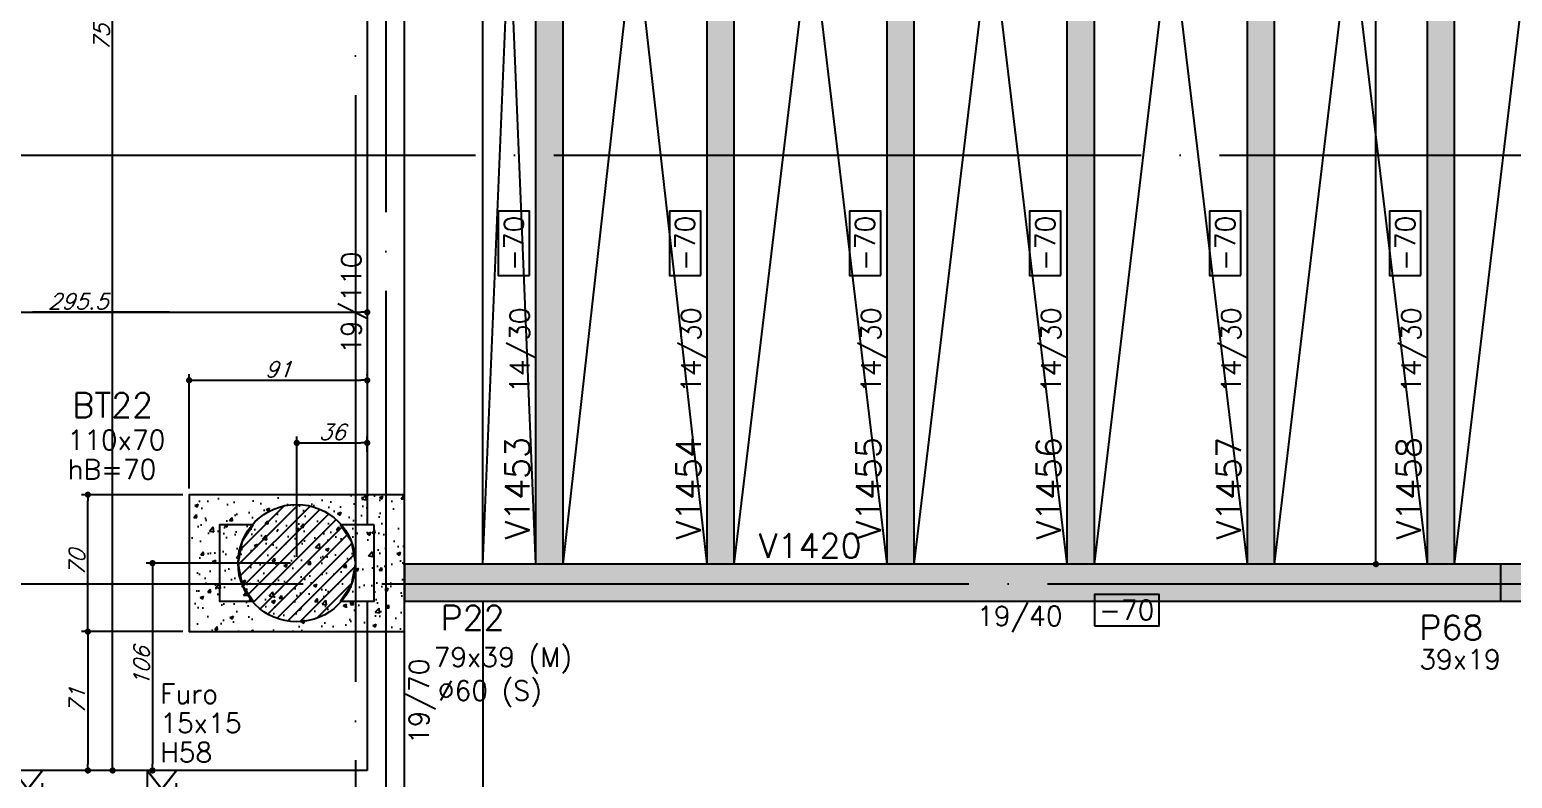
# Model space of a CAD drawing. Header units: millimetres. Extents: x -2290 to 5505, y -2157 to 2343.
# Drawn here: x 2064 to 2821, y -115 to 268 of the extents above; entities that cross this region are included whole.
import ezdxf
from ezdxf.enums import TextEntityAlignment as Align

# ---------------------------------------------------------------- set-up
doc = ezdxf.new("R2010")
doc.units = ezdxf.units.MM
doc.header["$LTSCALE"] = 50
doc.linetypes.add('EIXO', pattern=[6.8, 6, -0.4, 0, -0.4])
doc.linetypes.add('HIDDEN', pattern=[0.375, 0.25, -0.125])
for name, color, linetype in [('242', 3, 'Continuous'), ('F-AUX-RED', 1, 'Continuous'), ('F-BLOCOS', 3, 'Continuous'), ('F-BLOCOS-DIM', 2, 'Continuous'), ('F-BLOCOS-NOME', 3, 'Continuous'), ('F-CORTE-INDICAÇÃO', 4, 'Continuous'), ('F-COTAS', 106, 'Continuous'), ('F-EIXO', 12, 'EIXO'), ('F-FURO-PAREDE', 2, 'HIDDEN'), ('F-FURO-PAREDE-TEXTOS', 2, 'Continuous'), ('F-LAJES', 3, 'Continuous'), ('F-PILARES-DIM', 172, 'Continuous'), ('F-PILARES-HACH', 174, 'Continuous'), ('F-PILARES-M', 170, 'Continuous'), ('F-PILARES-NOME', 170, 'Continuous'), ('F-PILARES-V', 170, 'Continuous'), ('F-TEXTO', 6, 'Continuous'), ('F-VIGAS', 3, 'Continuous'), ('F-VIGAS-DIM', 2, 'Continuous'), ('F-VIGAS-NOME', 4, 'Continuous'), ('F-VÃO', 1, 'Continuous')]:
    doc.layers.add(name, color=color, linetype=linetype)
doc.layers.add('F-DESNIVEL-6', color=7, linetype='Continuous', true_color=0xffdebd)
doc.styles.add('CP-TEXT-INCL', font='simplex.shx', dxfattribs={"oblique": 20})
doc.styles.add('MCP', font='simplex.shx')
doc.styles.add('ROMANS', font='simplex.shx')
doc.styles.get("Standard").update_dxf_attribs({"font": 'simplex.shx'})
doc.dimstyles.new('CP-COTAS-50', dxfattribs={"dimscale": 0.64, "dimtxt": 12.5, "dimasz": 5, "dimexe": 5, "dimexo": 5, "dimgap": 2.5, "dimtad": 1, "dimdec": 1, "dimdsep": 46, "dimtxsty": 'CP-TEXT-INCL', "dimblk1": 'DOT', "dimblk2": 'DOT', "dimsah": 1, "dimcen": 9, "dimclrd": 256, "dimclre": 256, "dimclrt": 256, "dimadec": 0, "dimazin": 0, "dimtfac": 1, "dimtdec": 1, "dimtmove": 2, "dimatfit": 3, "dimldrblk": 'DOT', "dimfxl": 0, "dimtolj": 1, "dimarcsym": 0})

# ---------------------------------------------------------------- blocks, each defined once
blk = doc.blocks.new('*U77')
at = {"layer": 'F-VIGAS-DIM', "color": 1}
blk.add_lwpolyline([(0, 0), (33, 0), (33, 16), (0, 16)], close=True, dxfattribs=at)
at = {"layer": 'F-VIGAS-DIM', "style": 'MCP'}
blk.add_attdef('DIM', text='', height=10, dxfattribs=at).set_placement((16.5, 8), align=Align.MIDDLE_CENTER)
blk = doc.blocks.new('*U78')
at = {"layer": 'F-VIGAS-DIM', "color": 1}
blk.add_lwpolyline([(0, 0), (33, 0), (33, 16), (0, 16)], close=True, dxfattribs=at)
at = {"layer": 'F-VIGAS-DIM', "style": 'MCP'}
blk.add_attdef('DIM', text='', height=10, dxfattribs=at).set_placement((16.5, 8), align=Align.MIDDLE_CENTER)
blk = doc.blocks.new('*U79')
at = {"layer": 'F-VIGAS-DIM', "color": 1}
blk.add_lwpolyline([(0, 0), (33, 0), (33, 16), (0, 16)], close=True, dxfattribs=at)
at = {"layer": 'F-VIGAS-DIM', "style": 'MCP'}
blk.add_attdef('DIM', text='', height=10, dxfattribs=at).set_placement((16.5, 8), align=Align.MIDDLE_CENTER)
blk = doc.blocks.new('*U85')
at = {"layer": 'F-VIGAS-DIM', "color": 1}
blk.add_lwpolyline([(0, 0), (33, 0), (33, 16), (0, 16)], close=True, dxfattribs=at)
at = {"layer": 'F-VIGAS-DIM', "style": 'MCP'}
blk.add_attdef('DIM', text='', height=10, dxfattribs=at).set_placement((16.5, 8), align=Align.MIDDLE_CENTER)
blk = doc.blocks.new('*U86')
at = {"layer": 'F-VIGAS-DIM', "color": 1}
blk.add_lwpolyline([(0, 0), (33, 0), (33, 16), (0, 16)], close=True, dxfattribs=at)
at = {"layer": 'F-VIGAS-DIM', "style": 'MCP'}
blk.add_attdef('DIM', text='', height=10, dxfattribs=at).set_placement((16.5, 8), align=Align.MIDDLE_CENTER)
blk = doc.blocks.new('*U87')
at = {"layer": 'F-VIGAS-DIM', "color": 1}
blk.add_lwpolyline([(0, 0), (33, 0), (33, 16), (0, 16)], close=True, dxfattribs=at)
at = {"layer": 'F-VIGAS-DIM', "style": 'MCP'}
blk.add_attdef('DIM', text='', height=10, dxfattribs=at).set_placement((16.5, 8), align=Align.MIDDLE_CENTER)
blk = doc.blocks.new('*U88')
at = {"layer": 'F-VIGAS-DIM', "color": 1}
blk.add_lwpolyline([(0, 0), (33, 0), (33, 16), (0, 16)], close=True, dxfattribs=at)
at = {"layer": 'F-VIGAS-DIM', "style": 'MCP'}
blk.add_attdef('DIM', text='', height=10, dxfattribs=at).set_placement((16.5, 8), align=Align.MIDDLE_CENTER)
blk = doc.blocks.new('*U38')
at = {"layer": 'F-EIXO'}
blk.add_line((0, 0), (5174.35, 0), dxfattribs=at)
at = {"layer": 'F-TEXTO', "style": 'ROMANS'}
blk.add_attdef('EIXO', text='', height=17.5, dxfattribs=at).set_placement((-28.21, 0), align=Align.MIDDLE_CENTER)
blk = doc.blocks.new('*U24')
at = {"layer": 'F-EIXO'}
blk.add_line((0, 0), (0, -2861.07), dxfattribs=at)
at = {"layer": 'F-TEXTO', "style": 'ROMANS'}
blk.add_attdef('EIXO', text='', height=17.5, rotation=360, dxfattribs=at).set_placement((0, 28.21), align=Align.MIDDLE_CENTER)
blk = doc.blocks.new('*U27')
at = {"layer": 'F-EIXO'}
blk.add_line((0, 0), (5086.35, 0), dxfattribs=at)
at = {"layer": 'F-TEXTO', "style": 'ROMANS'}
blk.add_attdef('EIXO', text='', height=17.5, dxfattribs=at).set_placement((-28.21, 0), align=Align.MIDDLE_CENTER)
blk = doc.blocks.new('*U28')
at = {"layer": 'F-EIXO'}
blk.add_line((0, 0), (0, -2961.07), dxfattribs=at)
at = {"layer": 'F-TEXTO', "style": 'ROMANS'}
blk.add_attdef('EIXO', text='', height=17.5, rotation=360, dxfattribs=at).set_placement((0, 28.21), align=Align.MIDDLE_CENTER)
blk = doc.blocks.new('_DOT')
at = {"color": 0, "linetype": 'ByBlock'}
blk.add_line((-0.5, 0), (-1, 0), dxfattribs=at)
at = {"color": 0, "linetype": 'ByBlock', "const_width": 0.5}
blk.add_lwpolyline([(-0.25, 0, 1), (0.25, 0, 1)], format="xyb", close=True, dxfattribs=at)
blk = doc.blocks.new('*D151')
at = {"layer": 'DEFPOINTS', "color": 0, "linetype": 'Continuous', "transparency": 16777216}
for p in [(2105.89, 645.5), (2105.89, 645.5), (2105.89, -110.5)]:
    blk.add_point(p, dxfattribs=at)
at = {"layer": 'F-COTAS', "linetype": 'Continuous', "lineweight": -2, "transparency": 16777216}
blk.add_line((2105.89, -107.3), (2105.89, 642.3), dxfattribs=at)
at = {"layer": 'F-COTAS', "linetype": 'Continuous', "lineweight": -2, "transparency": 16777216, "xscale": 3.2, "yscale": 3.2, "zscale": 3.2}
for p, rotation in [((2105.89, 645.5), 90), ((2105.89, -110.5), 270)]:
    blk.add_blockref('_DOT', p, dxfattribs=dict(at, rotation=rotation))
at = {"layer": 'F-COTAS', "linetype": 'Continuous', "transparency": 16777216, "insert": (2100.29, 267.5), "char_height": 8, "attachment_point": 5, "rotation": 90, "style": 'CP-TEXT-INCL'}
blk.add_mtext('\\A1;756', dxfattribs=at)
blk = doc.blocks.new('*D153')
at = {"layer": 'DEFPOINTS', "color": 0, "linetype": 'Continuous', "transparency": 16777216}
for p in [(2751.4, 645.5), (2751.4, 645.5), (2751.4, -5)]:
    blk.add_point(p, dxfattribs=at)
at = {"layer": 'F-COTAS', "linetype": 'Continuous', "lineweight": -2, "transparency": 16777216}
blk.add_line((2751.4, -1.8), (2751.4, 642.3), dxfattribs=at)
at = {"layer": 'F-COTAS', "linetype": 'Continuous', "lineweight": -2, "transparency": 16777216, "xscale": 3.2, "yscale": 3.2, "zscale": 3.2}
for p, rotation in [((2751.4, 645.5), 90), ((2751.4, -5), 270)]:
    blk.add_blockref('_DOT', p, dxfattribs=dict(at, rotation=rotation))
at = {"layer": 'F-COTAS', "linetype": 'Continuous', "transparency": 16777216, "insert": (2745.8, 320.25), "char_height": 8, "attachment_point": 5, "rotation": 90, "style": 'CP-TEXT-INCL'}
blk.add_mtext('\\A1;650.5', dxfattribs=at)
blk = doc.blocks.new('*D175')
at = {"layer": 'DEFPOINTS', "color": 0, "linetype": 'Continuous', "transparency": 16777216}
for p in [(1940.5, 123.74), (2236, 123.74), (2236, 123.74)]:
    blk.add_point(p, dxfattribs=at)
at = {"layer": 'F-COTAS', "linetype": 'Continuous', "lineweight": -2, "transparency": 16777216}
blk.add_line((1943.7, 123.74), (2232.8, 123.74), dxfattribs=at)
at = {"layer": 'F-COTAS', "linetype": 'Continuous', "lineweight": -2, "transparency": 16777216, "xscale": 3.2, "yscale": 3.2, "zscale": 3.2, "rotation": 180}
blk.add_blockref('_DOT', (1940.5, 123.74), dxfattribs=at)
at = {"layer": 'F-COTAS', "linetype": 'Continuous', "lineweight": -2, "transparency": 16777216, "xscale": 3.2, "yscale": 3.2, "zscale": 3.2}
blk.add_blockref('_DOT', (2236, 123.74), dxfattribs=at)
at = {"layer": 'F-COTAS', "linetype": 'Continuous', "transparency": 16777216, "insert": (2088.25, 129.34), "char_height": 8, "attachment_point": 5, "style": 'CP-TEXT-INCL'}
blk.add_mtext('\\A1;295.5', dxfattribs=at)
blk = doc.blocks.new('*D243')
at = {"layer": 'DEFPOINTS', "color": 0, "transparency": 16777216}
for p in [(3070, -24), (-1389, -579), (3070, -995.18)]:
    blk.add_point(p, dxfattribs=at)
at = {"layer": 'F-COTAS', "lineweight": -2, "transparency": 16777216}
for p, q in [((3070, -27.2), (3070, -998.38)), ((-1389, -582.2), (-1389, -998.38)), ((-1385.8, -995.18), (3066.8, -995.18))]:
    blk.add_line(p, q, dxfattribs=at)
at = {"layer": 'F-COTAS', "lineweight": -2, "transparency": 16777216, "xscale": 3.2, "yscale": 3.2, "zscale": 3.2, "rotation": 180}
blk.add_blockref('_DOT', (-1389, -995.18), dxfattribs=at)
at = {"layer": 'F-COTAS', "lineweight": -2, "transparency": 16777216, "xscale": 3.2, "yscale": 3.2, "zscale": 3.2}
blk.add_blockref('_DOT', (3070, -995.18), dxfattribs=at)
at = {"layer": 'F-COTAS', "transparency": 16777216, "insert": (840.5, -989.58), "char_height": 8, "attachment_point": 5, "style": 'CP-TEXT-INCL'}
blk.add_mtext('\\A1;4459', dxfattribs=at)
blk = doc.blocks.new('*D263')
at = {"layer": 'DEFPOINTS', "color": 0, "transparency": 16777216}
for p in [(2796, 1664.5), (3306.18, 1664.5), (2255, -894.5)]:
    blk.add_point(p, dxfattribs=at)
at = {"layer": 'F-COTAS', "lineweight": -2, "transparency": 16777216}
for p, q in [((2799.2, 1664.5), (3309.38, 1664.5)), ((3306.18, -891.3), (3306.18, 1661.3)), ((2258.2, -894.5), (3309.38, -894.5))]:
    blk.add_line(p, q, dxfattribs=at)
at = {"layer": 'F-COTAS', "lineweight": -2, "transparency": 16777216, "xscale": 3.2, "yscale": 3.2, "zscale": 3.2}
for p, rotation in [((3306.18, 1664.5), 90), ((3306.18, -894.5), 270)]:
    blk.add_blockref('_DOT', p, dxfattribs=dict(at, rotation=rotation))
at = {"layer": 'F-COTAS', "transparency": 16777216, "insert": (3300.58, 385), "char_height": 8, "attachment_point": 5, "rotation": 90, "style": 'CP-TEXT-INCL'}
blk.add_mtext('\\A1;2559', dxfattribs=at)
blk = doc.blocks.new('*U61')
at = {"layer": 'F-CORTE-INDICAÇÃO'}
for p, q in [((-100, 0), (-170, 0)), ((-80, 0), (-90, 0)), ((-70, 0), (0, 0))]:
    blk.add_line(p, q, dxfattribs=at)
blk.add_lwpolyline([(-112, 6, 0.802585), (-111.15, 9.81), (-140, 23.26), (-168.85, 9.81, 0.802585), (-168, 6)], format="xyb", close=True, dxfattribs=at)
at = {"layer": 'F-CORTE-INDICAÇÃO', "style": 'ROMANS'}
blk.add_attdef('CORTE', text='', height=15, dxfattribs=at).set_placement((-140, 35.76), align=Align.MIDDLE_CENTER)
at = {"layer": 'F-CORTE-INDICAÇÃO', "color": 2, "style": 'ROMANS'}
blk.add_attdef('FOLHA', text='', height=12, dxfattribs=at).set_placement((-140, -10), align=Align.MIDDLE_CENTER)
blk = doc.blocks.new('*D312')
at = {"layer": 'DEFPOINTS', "color": 0, "transparency": 16777216}
for p in [(2145, -39.5), (2093.26, -110.5), (2145, -110.5)]:
    blk.add_point(p, dxfattribs=at)
at = {"layer": 'F-COTAS', "lineweight": -2, "transparency": 16777216}
for p, q in [((2141.8, -39.5), (2090.06, -39.5)), ((2093.26, -42.7), (2093.26, -107.3)), ((2141.8, -110.5), (2090.06, -110.5))]:
    blk.add_line(p, q, dxfattribs=at)
at = {"layer": 'F-COTAS', "lineweight": -2, "transparency": 16777216, "xscale": 3.2, "yscale": 3.2, "zscale": 3.2}
for p, rotation in [((2093.26, -39.5), 90), ((2093.26, -110.5), 270)]:
    blk.add_blockref('_DOT', p, dxfattribs=dict(at, rotation=rotation))
at = {"layer": 'F-COTAS', "transparency": 16777216, "insert": (2087.66, -75), "char_height": 8, "attachment_point": 5, "rotation": 90, "style": 'CP-TEXT-INCL'}
blk.add_mtext('\\A1;71', dxfattribs=at)
blk = doc.blocks.new('*D313')
at = {"layer": 'DEFPOINTS', "color": 0, "transparency": 16777216}
for p in [(2093.26, 30.5), (2145, 30.5), (2145, -39.5)]:
    blk.add_point(p, dxfattribs=at)
at = {"layer": 'F-COTAS', "lineweight": -2, "transparency": 16777216}
for p, q in [((2141.8, 30.5), (2090.06, 30.5)), ((2093.26, -36.3), (2093.26, 27.3)), ((2141.8, -39.5), (2090.06, -39.5))]:
    blk.add_line(p, q, dxfattribs=at)
at = {"layer": 'F-COTAS', "lineweight": -2, "transparency": 16777216, "xscale": 3.2, "yscale": 3.2, "zscale": 3.2}
for p, rotation in [((2093.26, 30.5), 90), ((2093.26, -39.5), 270)]:
    blk.add_blockref('_DOT', p, dxfattribs=dict(at, rotation=rotation))
at = {"layer": 'F-COTAS', "transparency": 16777216, "insert": (2087.66, -4.5), "char_height": 8, "attachment_point": 5, "rotation": 90, "style": 'CP-TEXT-INCL'}
blk.add_mtext('\\A1;70', dxfattribs=at)
blk = doc.blocks.new('*D314')
at = {"layer": 'DEFPOINTS', "color": 0, "transparency": 16777216}
for p in [(2200, -4.5), (2126.27, -110.5), (2134.78, -110.5)]:
    blk.add_point(p, dxfattribs=at)
at = {"layer": 'F-COTAS', "lineweight": -2, "transparency": 16777216}
for p, q in [((2196.8, -4.5), (2123.07, -4.5)), ((2126.27, -7.7), (2126.27, -107.3)), ((2131.58, -110.5), (2123.07, -110.5))]:
    blk.add_line(p, q, dxfattribs=at)
at = {"layer": 'F-COTAS', "lineweight": -2, "transparency": 16777216, "xscale": 3.2, "yscale": 3.2, "zscale": 3.2}
for p, rotation in [((2126.27, -4.5), 90), ((2126.27, -110.5), 270)]:
    blk.add_blockref('_DOT', p, dxfattribs=dict(at, rotation=rotation))
at = {"layer": 'F-COTAS', "transparency": 16777216, "insert": (2120.67, -57.5), "char_height": 8, "attachment_point": 5, "rotation": 90, "style": 'CP-TEXT-INCL'}
blk.add_mtext('\\A1;106', dxfattribs=at)
blk = doc.blocks.new('*D315')
at = {"layer": 'DEFPOINTS', "color": 0, "transparency": 16777216}
for p in [(2236, 88.97), (2236, 88.48), (2145, 30.5)]:
    blk.add_point(p, dxfattribs=at)
at = {"layer": 'F-COTAS', "lineweight": -2, "transparency": 16777216}
for p, q in [((2145, 33.7), (2145, 92.17)), ((2236, 91.68), (2236, 92.17)), ((2148.2, 88.97), (2232.8, 88.97))]:
    blk.add_line(p, q, dxfattribs=at)
at = {"layer": 'F-COTAS', "lineweight": -2, "transparency": 16777216, "xscale": 3.2, "yscale": 3.2, "zscale": 3.2, "rotation": 180}
blk.add_blockref('_DOT', (2145, 88.97), dxfattribs=at)
at = {"layer": 'F-COTAS', "lineweight": -2, "transparency": 16777216, "xscale": 3.2, "yscale": 3.2, "zscale": 3.2}
blk.add_blockref('_DOT', (2236, 88.97), dxfattribs=at)
at = {"layer": 'F-COTAS', "transparency": 16777216, "insert": (2190.5, 94.57), "char_height": 8, "attachment_point": 5, "style": 'CP-TEXT-INCL'}
blk.add_mtext('\\A1;91', dxfattribs=at)
blk = doc.blocks.new('*D316')
at = {"layer": 'DEFPOINTS', "color": 0, "transparency": 16777216}
for p in [(2236, 56.96), (2236, 49.22), (2200, -4.5)]:
    blk.add_point(p, dxfattribs=at)
at = {"layer": 'F-COTAS', "lineweight": -2, "transparency": 16777216}
for p, q in [((2200, -1.3), (2200, 60.16)), ((2203.2, 56.96), (2232.8, 56.96)), ((2236, 52.42), (2236, 60.16))]:
    blk.add_line(p, q, dxfattribs=at)
at = {"layer": 'F-COTAS', "lineweight": -2, "transparency": 16777216, "xscale": 3.2, "yscale": 3.2, "zscale": 3.2, "rotation": 180}
blk.add_blockref('_DOT', (2200, 56.96), dxfattribs=at)
at = {"layer": 'F-COTAS', "lineweight": -2, "transparency": 16777216, "xscale": 3.2, "yscale": 3.2, "zscale": 3.2}
blk.add_blockref('_DOT', (2236, 56.96), dxfattribs=at)
at = {"layer": 'F-COTAS', "transparency": 16777216, "insert": (2218, 62.56), "char_height": 8, "attachment_point": 5, "style": 'CP-TEXT-INCL'}
blk.add_mtext('\\A1;36', dxfattribs=at)

msp = doc.modelspace()

# ---------------------------------------------------------------- hatches: boundary and pattern name
at = {"layer": 'F-AUX-RED'}
h = msp.add_hatch(dxfattribs=at)
h.set_pattern_fill('AR-CONC', color=256, scale=0.1)
h.paths.add_polyline_path([(2255, 30.5), (2200, 30.5), (2145, 30.5), (2145, -39.5), (2255, -39.5)])
at = {"layer": 'F-DESNIVEL-6', "linetype": 'Continuous'}
msp.add_hatch(color=256, dxfattribs=at).paths.add_polyline_path([(2815, -24), (2854, -24), (2854, -5), (2815, -5)], flags=16)
at = {"layer": 'F-PILARES-HACH', "linetype": 'Continuous'}
h = msp.add_hatch(dxfattribs=at)
h.set_pattern_fill('ANSI31', color=256, scale=1.5, style=0)
edge = h.paths.add_edge_path()
edge.add_arc((2200, -4.5), 30, 0, 360)

# ---------------------------------------------------------------- linework, layer by layer
at = {"layer": '242', "linetype": 'Continuous'}
for p, q in [((2166.802, -4.5), (2166.802, -4.5)), ((2200, -4.5), (2200, -4.5)), ((2200, -4.5), (2200, -4.5)), ((2200, -4.5), (2200, -4.5)), ((2233.198, -4.5), (2233.198, -4.5))]:
    msp.add_line(p, q, dxfattribs=at)
at = {"layer": 'F-BLOCOS', "linetype": 'Continuous'}
msp.add_lwpolyline([(2200, 30.5), (2145, 30.5), (2145, -39.5), (2255, -39.5), (2255, 30.5), (2200, 30.5)], dxfattribs=at)
msp.add_lwpolyline([(2200, 30.5), (2145, 30.5), (2145, -39.5), (2255, -39.5), (2255, 30.5), (2200, 30.5)], dxfattribs=at)
at = {"layer": 'F-DESNIVEL-6', "linetype": 'Continuous'}
for points in [[(2336.036, -5), (2336.036, 645.5), (2322.036, 645.5)], [(2336.036, -5), (2322.036, 645.5), (2322.036, -5)], [(2423.536, -5), (2423.536, 645.5), (2409.536, 645.5)], [(2423.536, -5), (2409.536, 645.5), (2409.536, -5)], [(2515.5, -5), (2515.5, 645.5), (2501.5, 645.5)], [(2515.5, -5), (2501.5, 645.5), (2501.5, -5)], [(2607.536, -5), (2607.536, 645.5), (2593.536, 645.5)], [(2607.536, -5), (2593.536, 645.5), (2593.536, -5)], [(2699.536, -5), (2699.536, 645.5), (2685.536, 645.5)], [(2699.536, -5), (2685.536, 645.5), (2685.536, -5)], [(2791.536, -5), (2791.536, 645.5), (2777.536, 645.5)], [(2791.536, -5), (2777.536, 645.5), (2777.536, -5)], [(2255, -24), (2329.036, -24), (2329.036, -5)], [(2255, -24), (2329.036, -5), (2255, -5)], [(2255, -24), (2255, -5), (2255, -24)], [(2336.036, -5), (2322.036, -5), (2336.036, -5)], [(2329.036, -24), (2416.536, -24), (2416.536, -5)], [(2329.036, -24), (2416.536, -5), (2329.036, -5)], [(2329.036, -24), (2329.036, -5), (2329.036, -24)], [(2423.536, -5), (2409.536, -5), (2423.536, -5)], [(2416.536, -24), (2508.5, -24), (2508.5, -5)], [(2416.536, -24), (2508.5, -5), (2416.536, -5)], [(2416.536, -24), (2416.536, -5), (2416.536, -24)], [(2515.5, -5), (2501.5, -5), (2515.5, -5)], [(2508.5, -24), (2600.536, -24), (2600.536, -5)], [(2508.5, -24), (2600.536, -5), (2508.5, -5)], [(2508.5, -24), (2508.5, -5), (2508.5, -24)], [(2607.536, -5), (2593.536, -5), (2607.536, -5)], [(2600.536, -24), (2692.536, -24), (2692.536, -5)], [(2600.536, -24), (2692.536, -5), (2600.536, -5)], [(2600.536, -24), (2600.536, -5), (2600.536, -24)], [(2699.536, -5), (2685.536, -5), (2699.536, -5)], [(2692.536, -24), (2784.536, -24), (2784.536, -5)], [(2692.536, -24), (2784.536, -5), (2692.536, -5)], [(2692.536, -24), (2692.536, -5), (2692.536, -24)], [(2791.536, -5), (2777.536, -5), (2791.536, -5)], [(2784.536, -24), (2814.9, -24), (2814.9, -5)], [(2784.536, -24), (2814.9, -5), (2784.536, -5)], [(2784.536, -24), (2784.536, -5), (2784.536, -24)]]:
    msp.add_solid(points, dxfattribs=at)
at = {"layer": 'F-FURO-PAREDE'}
for points in [[(2062.544, -120), (2055.044, -129.5), (2070.044, -129.5), (2062.544, -120), (2070.044, -129.5), (2070.044, -110.5), (2062.544, -120), (2070.044, -110.5), (2055.044, -110.5), (2062.544, -120), (2055.044, -110.5), (2055.044, -129.5), (2062.544, -120)], [(2131.11, -120), (2123.61, -129.5), (2138.61, -129.5), (2131.11, -120), (2138.61, -129.5), (2138.61, -110.5), (2131.11, -120), (2138.61, -110.5), (2123.61, -110.5), (2131.11, -120), (2123.61, -110.5), (2123.61, -129.5), (2131.11, -120)]]:
    msp.add_lwpolyline(points, dxfattribs=at)
at = {"layer": 'F-LAJES', "linetype": 'Continuous'}
for p, q in [((2295, -5), (2295, 645.5)), ((2295, -24), (2295, -546))]:
    msp.add_line(p, q, dxfattribs=at)
at = {"layer": 'F-PILARES-M', "linetype": 'Continuous'}
for points in [[(2177.642, 15), (2160.5, 15), (2160.5, -24), (2177.642, -24), (2172.284, -15.981), (2170, -4.5), (2172.284, 6.981), (2177.642, 15)], [(2239.5, 15), (2222.358, 15), (2227.716, 6.981), (2230, -4.5), (2227.716, -15.981), (2222.358, -24), (2239.5, -24), (2239.5, 15)], [(2815, -24), (2854, -24), (2854, -5), (2815, -5), (2815, -24)]]:
    msp.add_lwpolyline(points, dxfattribs=at)
at = {"layer": 'F-PILARES-V', "linetype": 'Continuous'}
msp.add_circle((2200, -4.5), 30, dxfattribs=at)
at = {"layer": 'F-VIGAS'}
for points in [[(2322.036, 645.5), (2322.036, -5)], [(2336.036, -5), (2336.036, 645.5)], [(2409.536, 645.5), (2409.536, -5)], [(2423.536, -5), (2423.536, 645.5)], [(2501.5, 645.5), (2501.5, -5)], [(2515.5, -5), (2515.5, 645.5)], [(2593.536, 645.5), (2593.536, -5)], [(2607.536, -5), (2607.536, 645.5)], [(2685.536, 645.5), (2685.536, -5)], [(2699.536, -5), (2699.536, 645.5)], [(2777.536, 645.5), (2777.536, -5)], [(2791.536, -5), (2791.536, 645.5)], [(2236, 602.47), (2236, 15)], [(2255, -5), (2255, 602.47)], [(2322.036, -5), (2255, -5)], [(2255, -5), (2255, -24)], [(2336.036, -5), (2322.036, -5)], [(2409.536, -5), (2336.036, -5)], [(2423.536, -5), (2409.536, -5)], [(2501.5, -5), (2423.536, -5)], [(2515.5, -5), (2501.5, -5)], [(2593.536, -5), (2515.5, -5)], [(2607.536, -5), (2593.536, -5)], [(2685.536, -5), (2607.536, -5)], [(2699.536, -5), (2685.536, -5)], [(2777.536, -5), (2699.536, -5)], [(2791.536, -5), (2777.536, -5)], [(2815, -5), (2791.536, -5)], [(2236, -24), (2236, -110.5)], [(2255, -24), (2329.036, -24)], [(2255, -120), (2255, -24)], [(2329.036, -24), (2416.536, -24)], [(2416.536, -24), (2508.5, -24)], [(2508.5, -24), (2600.536, -24)], [(2600.536, -24), (2692.536, -24)], [(2692.536, -24), (2784.536, -24)], [(2784.536, -24), (2815, -24)], [(2236, -110.5), (1940.5, -110.5)]]:
    msp.add_lwpolyline(points, dxfattribs=at)
at = {"layer": 'F-VÃO'}
for p, q in [((2295, -5), (2322.036, 645.5)), ((2295, 645.5), (2322.036, -5)), ((2336.036, -5), (2409.536, 645.5)), ((2336.036, 645.5), (2409.536, -5)), ((2423.536, -5), (2501.5, 645.5)), ((2423.536, 645.5), (2501.5, -5)), ((2515.5, -5), (2593.536, 645.5)), ((2515.5, 645.5), (2593.536, -5)), ((2607.536, -5), (2685.536, 645.5)), ((2607.536, 645.5), (2685.536, -5)), ((2699.536, -5), (2777.536, 645.5)), ((2699.536, 645.5), (2777.536, -5)), ((2791.536, -5), (2869.536, 645.5))]:
    msp.add_line(p, q, dxfattribs=at)

# ---------------------------------------------------------------- block references
at = {"layer": 'F-CORTE-INDICAÇÃO', "linetype": 'Continuous'}
ref = msp.add_blockref('*U61', (2134.898, 123.968), dxfattribs=at)
ref.add_attrib('CORTE', '6', dxfattribs={"height": 15, "style": 'ROMANS'}).set_placement((1994.898, 159.732), align=Align.MIDDLE_CENTER)
at = {"layer": 'F-EIXO', "linetype": 'Continuous'}
for name, p in [('*U28', (2230, 1935.283)), ('*U24', (2245.5, 1835.283)), ('*U27', (-1749.828, 204)), ('*U38', (-1837.782, -15))]:
    msp.add_blockref(name, p, dxfattribs=at)
at = {"layer": 'F-VIGAS-DIM', "linetype": 'Continuous', "rotation": 90}
for name, p in [('*U78', (2318.911, 142.5)), ('*U79', (2406.411, 142.5)), ('*U86', (2498.375, 142.5)), ('*U85', (2590.411, 142.5)), ('*U87', (2682.411, 142.5)), ('*U77', (2774.411, 142.5))]:
    msp.add_blockref(name, p, dxfattribs=at).add_auto_attribs({'DIM': '-70'})
at = {"layer": 'F-VIGAS-DIM', "linetype": 'Continuous'}
msp.add_blockref('*U88', (2607.595, -36.5), dxfattribs=at).add_auto_attribs({'DIM': '-70'})

# ---------------------------------------------------------------- texts
at = {"layer": 'F-BLOCOS-DIM', "linetype": 'Continuous', "style": 'MCP'}
for s, p in [('110x70', (2082.762, 53.489)), (' hB=70', (2075.968, 38.489))]:
    msp.add_text(s, height=10, dxfattribs=at).set_placement(p)
at = {"layer": 'F-BLOCOS-NOME', "linetype": 'Continuous', "style": 'MCP'}
msp.add_text('BT22', height=12.5, dxfattribs=at).set_placement((2085.315, 70.008))
at = {"layer": 'F-FURO-PAREDE-TEXTOS', "linetype": 'Continuous', "style": 'MCP'}
for s, p in [('Furo', (2130.227, -76.273)), ('15x15', (2130.227, -91.273)), ('H58', (2130.227, -106.273))]:
    msp.add_text(s, height=10, dxfattribs=at).set_placement(p)
at = {"layer": 'F-PILARES-DIM', "linetype": 'Continuous'}
for s, p in [('79x39 (M)', (2269.884, -57.562)), ('%%c60 (S)', (2272.033, -74.683))]:
    msp.add_text(s, height=10, dxfattribs=at).set_placement(p)
at = {"layer": 'F-PILARES-DIM', "linetype": 'Continuous', "style": 'MCP'}
msp.add_text('39x19', height=10, dxfattribs=at).set_placement((2773.586, -58.708))
at = {"layer": 'F-PILARES-NOME', "linetype": 'Continuous', "style": 'MCP'}
for s, p in [('P22', (2273.466, -38.744)), ('P68', (2773.586, -43.708))]:
    msp.add_text(s, height=12.5, dxfattribs=at).set_placement(p)
at = {"layer": 'F-VIGAS-DIM', "linetype": 'Continuous', "style": 'MCP'}
for s, p in [('19/110', (2232.875, 102.5)), ('14/30', (2318.911, 82.5)), ('14/30', (2406.411, 82.5)), ('14/30', (2498.375, 82.5)), ('14/30', (2590.411, 82.5)), ('14/30', (2682.411, 82.5)), ('14/30', (2774.411, 82.5)), ('19/70', (2267.5, -97))]:
    msp.add_text(s, height=10, rotation=90, dxfattribs=at).set_placement(p)
msp.add_text('19/40', height=10, dxfattribs=at).set_placement((2547.595, -36.5))
at = {"layer": 'F-VIGAS-NOME', "linetype": 'Continuous', "style": 'MCP'}
for s, p in [('V1453', (2318.911, 7.5)), ('V1454', (2406.411, 7.5)), ('V1455', (2498.375, 7.5)), ('V1456', (2590.411, 7.5)), ('V1457', (2682.411, 7.5)), ('V1458', (2774.411, 7.5))]:
    msp.add_text(s, height=12.5, rotation=90, dxfattribs=at).set_placement(p)
msp.add_text('V1420', height=12.5, dxfattribs=at).set_placement((2436.036, -1.875))

# ---------------------------------------------------------------- dimensions: what is measured, and where the dimension line sits
at = {"layer": 'F-COTAS'}
for base, p1, p2, picture, middle in [((3306.182, 1664.5), (2255, -894.5), (2796, 1664.5), '*D263', (3300.582, 385)), ((2093.265, 30.5), (2145, -39.5), (2145, 30.5), '*D313', (2087.665, -4.5)), ((2126.272, -110.5), (2200, -4.5), (2134.784, -110.5), '*D314', (2120.672, -57.5)), ((2093.265, -110.5), (2145, -39.5), (2145, -110.5), '*D312', (2087.665, -75))]:
    dim = msp.add_linear_dim(base=base, p1=p1, p2=p2, angle=90, dimstyle='CP-COTAS-50', override={"dimfxl": 7.5}, dxfattribs=at)
    dim.commit()
    dim.dimension.update_dxf_attribs({"geometry": picture, "text_midpoint": middle})
at = {"layer": 'F-COTAS', "linetype": 'Continuous'}
for base, p1, p2, angle, picture, middle in [((2105.895, 645.5), (2105.895, -110.5), (2105.895, 645.5), 270, '*D151', (2100.295, 267.5)), ((2751.399, 645.5), (2751.399, -5), (2751.399, 645.5), 270, '*D153', (2745.799, 320.25)), ((2236, 123.743), (1940.5, 123.743), (2236, 123.743), 180, '*D175', (2088.25, 129.343))]:
    dim = msp.add_linear_dim(base=base, p1=p1, p2=p2, angle=angle, dimstyle='CP-COTAS-50', dxfattribs=at)
    dim.commit()
    dim.dimension.update_dxf_attribs({"geometry": picture, "text_midpoint": middle})
at = {"layer": 'F-COTAS'}
for base, p1, p2, picture, middle in [((2236, 88.968), (2145, 30.5), (2236, 88.484), '*D315', (2190.5, 94.568)), ((2236, 56.958), (2200, -4.5), (2236, 49.22), '*D316', (2218, 62.558)), ((3070, -995.178), (-1389, -579), (3070, -24), '*D243', (840.5, -989.578))]:
    dim = msp.add_linear_dim(base=base, p1=p1, p2=p2, dimstyle='CP-COTAS-50', override={"dimfxl": 7.5}, dxfattribs=at)
    dim.commit()
    dim.dimension.update_dxf_attribs({"geometry": picture, "text_midpoint": middle})

doc.saveas('drawing.dxf')
